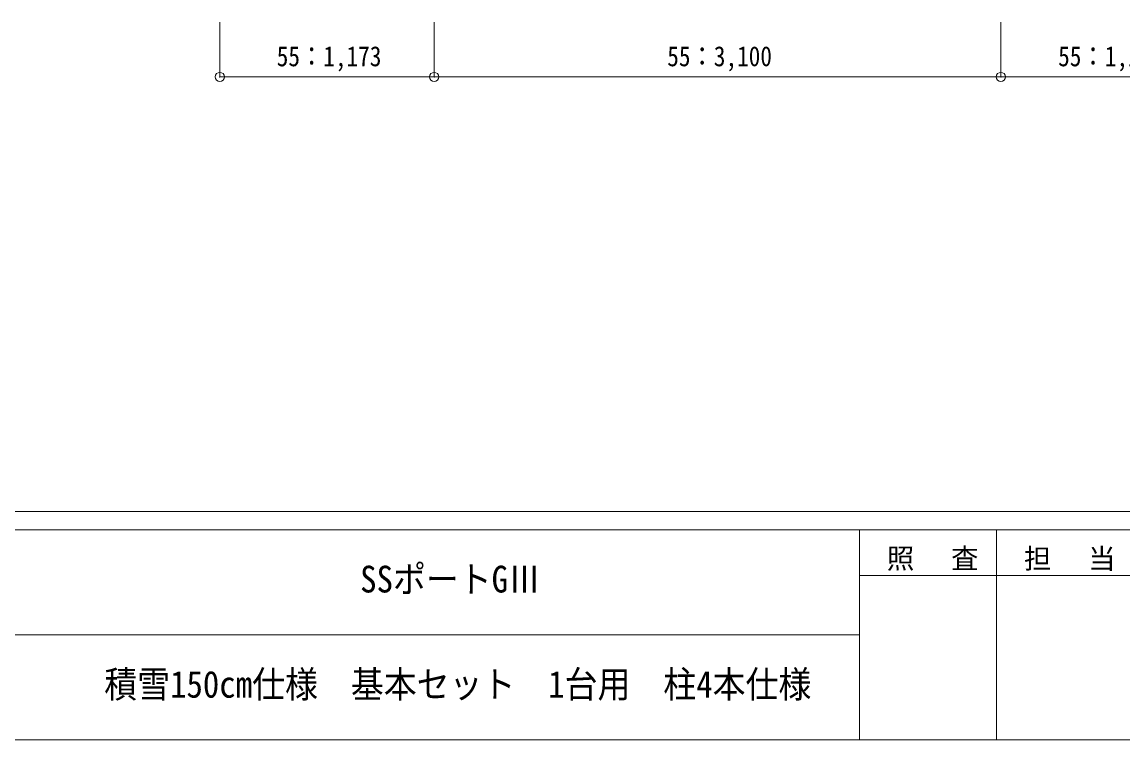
# Model space of a CAD drawing. Units: millimetres, scale not verified. Extents: x -14053 to 14053, y -9700 to 9700.
# Drawn here: x -79 to 5944, y -9700 to -5773 of the extents above; entities that cross this region are included whole.
import ezdxf
from ezdxf.enums import TextEntityAlignment as Align

# ---------------------------------------------------------------- set-up
doc = ezdxf.new("R2010")
doc.units = ezdxf.units.MM
doc.header["$LTSCALE"] = 50
doc.header["$PDMODE"] = 32
doc.header["$PDSIZE"] = 50
doc.layers.add('0-8_外構', color=6, linetype='Continuous', lineweight=9)
doc.layers.add('F-0_ﾚｲﾔ240', color=7, linetype='Continuous', lineweight=9)
doc.styles.add('ＭＳ ゴシック', font='')
doc.styles.get('ＭＳ ゴシック').set_extended_font_data('MS Gothic')

msp = doc.modelspace()

# ---------------------------------------------------------------- linework, layer by layer
at = {"layer": '0-8_外構'}
for p, q in [((1002.96, -6073.46), (1002.96, -5773.46)), ((2175.6, -6073.46), (2175.6, -5773.46)), ((5275.6, -6073.46), (5275.6, -5773.46))]:
    msp.add_line(p, q, dxfattribs=at)
msp.add_lwpolyline([(1002.96, -6073.46), (2175.6, -6073.46), (5275.6, -6073.46), (6452.63, -6073.46)], dxfattribs=at)
for p in [(1002.96, -6073.46), (2175.6, -6073.46), (5275.6, -6073.46)]:
    msp.add_point(p, dxfattribs=at)
at = {"layer": 'F-0_ﾚｲﾔ240', "color": 5, "lineweight": 5}
for p, q in [((-14053.43, -8450), (13346.57, -8450)), ((-14053.43, -8550), (8901.98, -8550)), ((4501.97, -8550), (4501.97, -9700)), ((5251.97, -8550), (5251.97, -9700)), ((4501.97, -8800), (7501.97, -8800)), ((-5748.03, -9125), (4501.97, -9125)), ((-14053.43, -9700), (13346.57, -9700))]:
    msp.add_line(p, q, dxfattribs=at)

# ---------------------------------------------------------------- texts
at = {"layer": '0-8_外構', "color": 7, "style": 'ＭＳ ゴシック', "width": 0.85}
for s, p in [('55：1,173', (1314.28, -6048.46)), ('55：3,100', (3450.6, -6048.46)), ('55：1,177', (5589.12, -6048.46))]:
    msp.add_text(s, height=110, dxfattribs=at).set_placement(p, align=Align.BOTTOM_LEFT)
at = {"layer": 'F-0_ﾚｲﾔ240', "style": 'ＭＳ ゴシック', "width": 0.9}
for s, p in [('SSポートGⅢ', (1770.72, -8937.5)), ('積雪150㎝仕様\u3000基本セット\u30001台用\u3000柱4本仕様', (370.72, -9512.5))]:
    msp.add_text(s, height=146.6, dxfattribs=at).set_placement(p, align=Align.BOTTOM_LEFT)
at = {"layer": 'F-0_ﾚｲﾔ240', "char_height": 110, "attachment_point": 7, "style": 'ＭＳ ゴシック'}
for s, insert in [('\\T1.17;照\u3000査', (4651.98, -8775)), ('\\T1.17;担\u3000当', (5401.98, -8775))]:
    msp.add_mtext(s, dxfattribs=dict(at, insert=insert))

doc.saveas('drawing.dxf')
